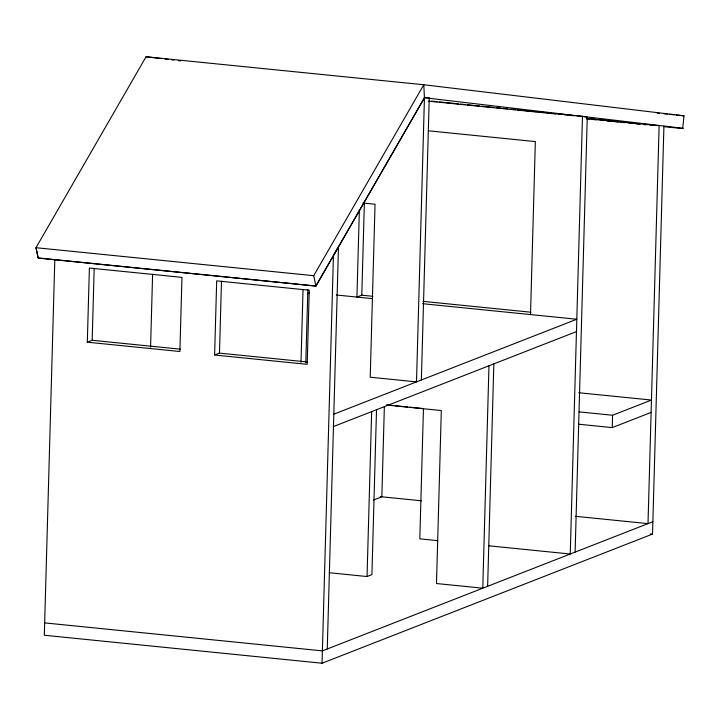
<?xml version="1.0" encoding="UTF-8"?>
<svg xmlns="http://www.w3.org/2000/svg" width="720" height="720" viewBox="0 0 720 720"><rect width="100%" height="100%" fill="white"/><g stroke="black" fill="none" stroke-linecap="round" stroke-linejoin="round"><path stroke-width="1.08" d="M54.801 260.055L44.316 635.247L322.047 663.228L652.518 534.078L663.912 126.315M87.318 342.189L89.388 268.047L181.962 277.371L179.892 351.513L87.318 342.189L92.178 340.281L180.297 349.164M92.178 340.281L94.185 268.389M150.57 347.202L152.604 274.194M214.614 355.014L216.684 280.872L309.258 290.205L307.188 364.338L214.614 355.014L219.474 353.115L307.584 361.998M219.474 353.115L221.481 281.223M301.005 362.358L303.048 289.341M305.802 362.709L307.845 289.692M322.047 663.228L333.441 255.312L338.49 246.699L327.249 648.972M359.379 209.457L356.931 297.081L361.791 295.182L372.924 296.298M361.791 295.182L364.365 203.067M329.157 572.715L367.047 576.54L371.664 411.408M376.524 409.509L371.907 574.632L367.047 576.54M384.354 406.881L381.843 496.8L373.491 500.067M421.362 379.98L429.255 97.596L424.44 97.731L315.891 286.065L38.16 258.075L36 247.707L146.052 56.772L423.783 84.753L424.44 97.731L416.502 381.879L370.215 377.217L375.048 204.228L362.925 203.004M423.45 408.546L419.814 538.848L437.643 540.648M488.979 365.778L482.769 588.195L436.482 583.533L441.315 410.544L386.208 404.991M487.629 586.296L493.839 363.879M530.514 314.568L535.347 141.579L428.526 130.815M574.641 115.551L582.471 116.343L570.249 554.013L488.898 545.814M575.109 552.114L587.259 117.162L582.471 116.343M578.682 424.224L612.234 427.608L612.576 415.251L651.456 400.059L578.763 392.733M313.731 275.688L36 247.707L38.169 257.949L315.918 286.056L313.731 275.688L423.783 84.753L684 115.821L682.686 128.565L663.723 126.648M315.891 286.065L424.395 97.83M683.298 128.322L424.44 97.731M307.503 293.643L309.6 292.824M333.81 414.198L576.801 319.239L422.478 303.687M333.468 426.555L576.459 331.596M612.234 427.608L651.114 412.407M652.869 521.721L322.398 650.88L44.658 622.89M657.234 113.13L659.457 113.346M663.921 113.796L667.269 114.138M669.501 114.363L673.965 114.813M676.188 115.038L684 115.821M431.496 101.124L437.094 101.691M439.326 101.916L443.799 102.366M446.04 102.591L458.343 103.833M460.575 104.058L465.048 104.508M467.289 104.733L472.878 105.3M475.11 105.525L479.592 105.975M481.824 106.2L494.127 107.433M496.359 107.667L500.832 108.117M503.073 108.342L507.546 108.792M510.903 109.125L515.376 109.575M517.608 109.8L522.081 110.259M524.322 110.484L529.911 111.042M532.152 111.267L536.625 111.717M538.857 111.942L544.446 112.509M546.687 112.734L551.16 113.184M553.401 113.409L557.874 113.859M560.106 114.084L565.695 114.651M567.936 114.876L572.409 115.326M428.454 101.16L555.948 114.003M558.18 114.228L561.537 114.57M564.894 114.903L568.242 115.245M571.599 115.578L573.84 115.803M586.62 118.431L659.124 125.739L648.009 523.62L575.505 516.312M586.953 118.557L640.485 123.948M643.833 124.29L646.065 124.515M650.529 124.965L652.761 125.19M586.755 118.899L588.987 119.124M593.451 119.574L596.799 119.907M601.263 120.357L603.486 120.582M606.834 120.915L611.298 121.365M614.646 121.707L617.994 122.04M621.333 122.382L624.681 122.715M629.145 123.165L632.493 123.507M635.832 123.84L639.18 124.182M643.644 124.632L645.876 124.857M650.34 125.307L652.563 125.523M422.991 301.347L530.928 312.219M336.366 295.002L372.51 298.647M579.033 411.867L612.576 415.251M387.45 404.955L393.039 405.513M395.28 405.738L407.583 406.98M409.815 407.205L422.118 408.447M380.313 496.647L421.578 500.805M650.286 533.853L652.518 534.078M146.052 56.772L161.694 58.635M165.042 59.031L168.39 59.436M171.738 59.832L173.979 60.102M178.443 60.633L180.675 60.903"/></g></svg>
